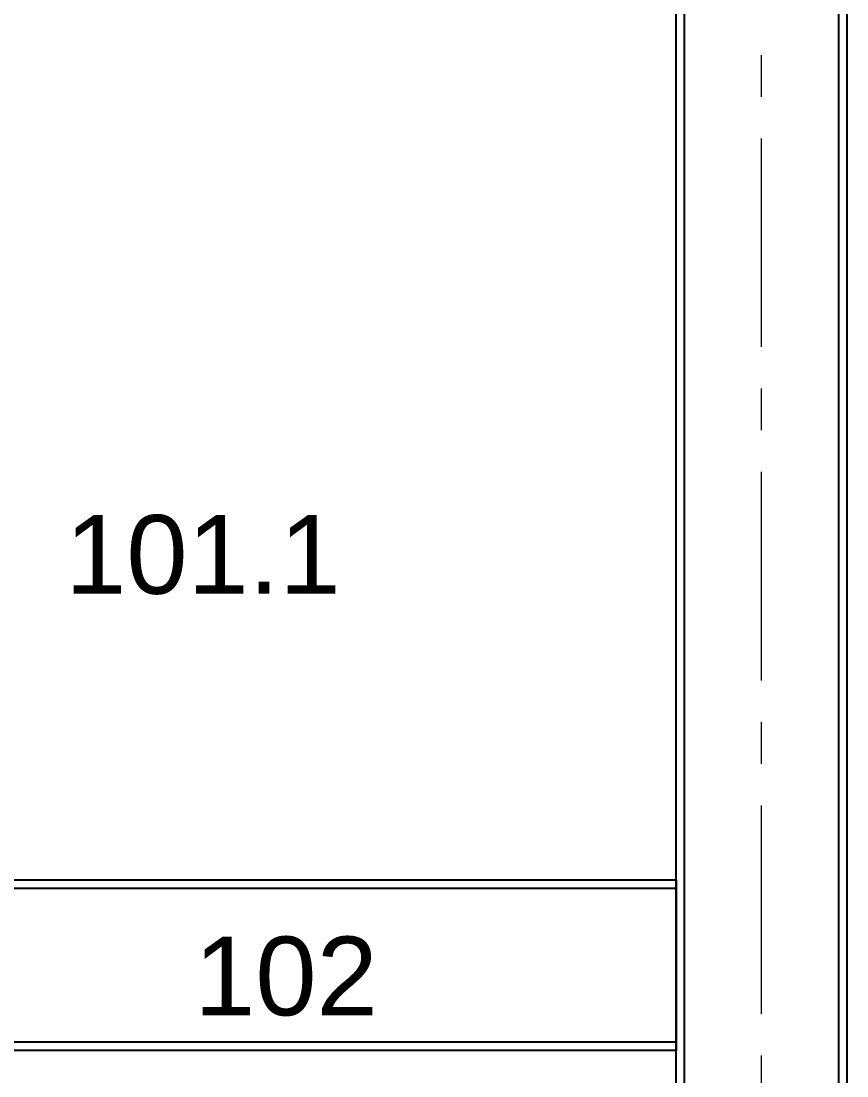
# Model space of a CAD drawing. Header units: millimetres. Extents: x 3220 to 226993, y 817 to 176024.
# Drawn here: x 83932 to 85818, y 159996 to 162406 of the extents above; entities that cross this region are included whole.
import ezdxf

# ---------------------------------------------------------------- set-up
doc = ezdxf.new("R2010")
doc.units = ezdxf.units.MM
doc.linetypes.add('AXES', pattern=[50.8, 31.75, -6.35, 6.35, -6.35])
doc.layers.add('Axe', color=1, linetype='AXES', lineweight=9)
doc.layers.add('Repère', color=76, linetype='Continuous')
doc.styles.get("Standard").update_dxf_attribs({"font": 'arial.ttf'})

# ---------------------------------------------------------------- blocks, each defined once
blk = doc.blocks.new('Section c-a')
for points in [[(15195, 31980), (15195, 21020), (14805, 21020), (14805, 31980)], [(14824, 21020), (14824, 31980), (15176, 31980), (15176, 21020)], [(14805, 24110), (12195, 24110), (12195, 24500), (14805, 24500)], [(12195, 24481), (14805, 24481), (14805, 24129), (12195, 24129)]]:
    blk.add_lwpolyline(points, close=True)
at = {"layer": 'Axe', "ltscale": 15}
blk.add_line((15000, -4000), (15000, 32000), dxfattribs=at)
blk.add_line((15000, -4000), (15000, 32000), dxfattribs=at)

msp = doc.modelspace()

# ---------------------------------------------------------------- block references
msp.add_blockref('Section c-a', (70623, 135943.7))

# ---------------------------------------------------------------- texts
at = {"layer": 'Repère', "char_height": 180, "attachment_point": 1}
for s, insert in [('101.1', (84032.2, 161277.5)), ('102', (84326.9, 160314))]:
    msp.add_mtext_dynamic_manual_height_columns(s, width=7197.386, gutter_width=12.5, heights=[0], dxfattribs=dict(at, insert=insert))

doc.saveas('drawing.dxf')
